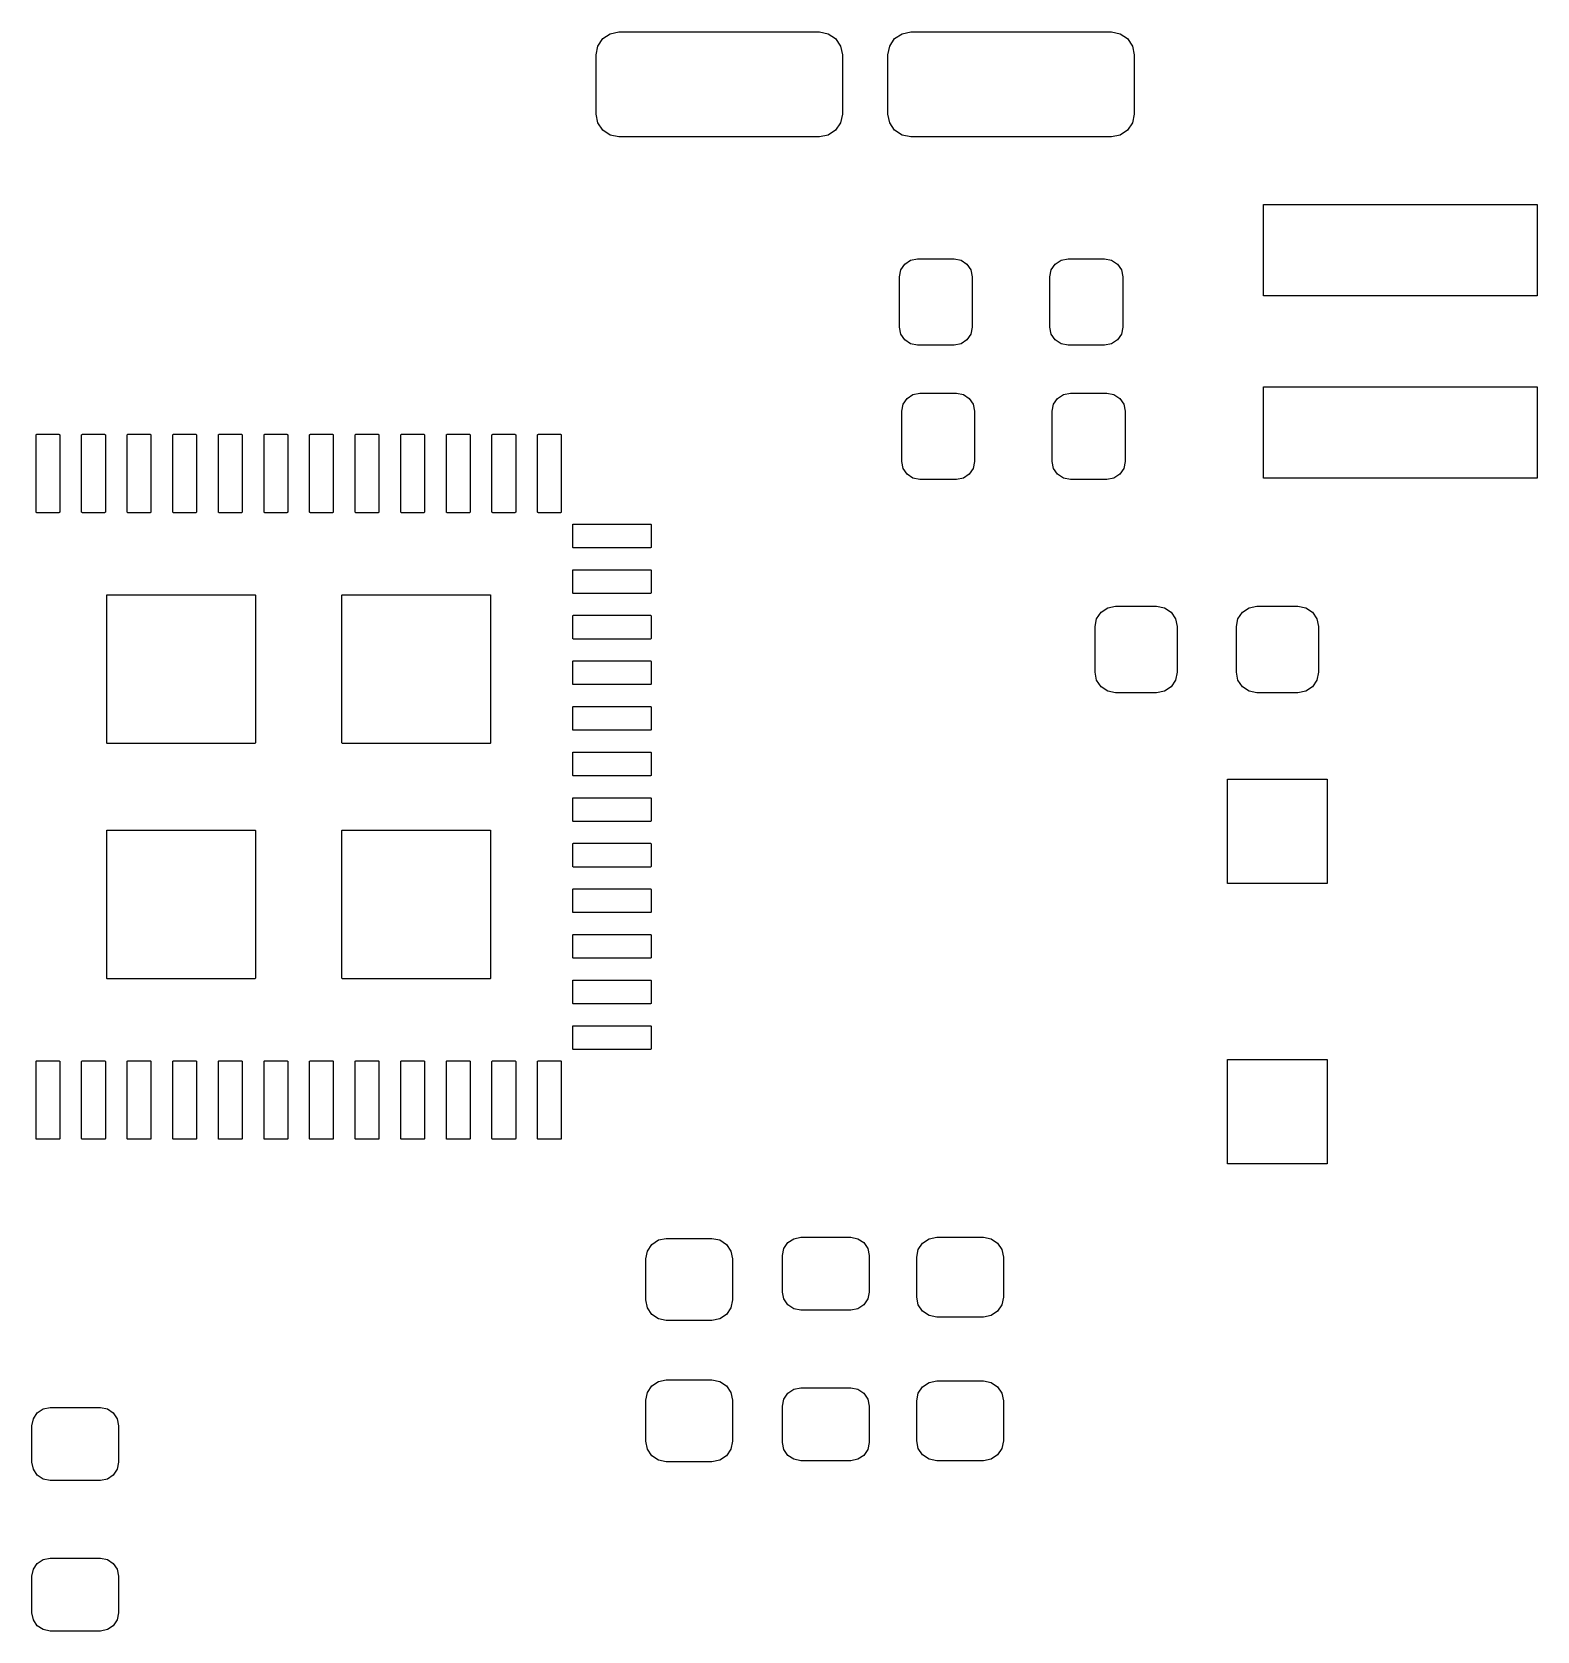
# Model space of a CAD drawing. Extents: x 57.3 to 110.4, y -154.3 to -112.9.
# Drawn here: x 93.89 to 110.39, y -151.38 to -133.84 of the extents above; entities that cross this region are included whole.
import ezdxf

# ---------------------------------------------------------------- set-up
doc = ezdxf.new("R2010")
doc.units = 0
doc.layers.add('BLACK', color=7, linetype='CONTINUOUS')

msp = doc.modelspace()

# ---------------------------------------------------------------- linework, layer by layer
at = {"layer": 'BLACK', "linetype": 'CONTINUOUS'}
for p, q in [((100.09123, -133.997929), (100.145423, -133.916823)), ((100.145423, -133.916823), (100.226529, -133.86263)), ((100.226529, -133.86263), (100.3222, -133.8436)), ((100.3222, -133.8436), (102.5222, -133.8436)), ((102.5222, -133.8436), (102.617871, -133.86263)), ((102.617871, -133.86263), (102.698977, -133.916823)), ((102.698977, -133.916823), (102.75317, -133.997929)), ((103.29163, -133.997929), (103.345823, -133.916823)), ((103.345823, -133.916823), (103.426929, -133.86263)), ((103.426929, -133.86263), (103.5226, -133.8436)), ((103.5226, -133.8436), (105.7226, -133.8436)), ((105.7226, -133.8436), (105.818271, -133.86263)), ((105.818271, -133.86263), (105.899377, -133.916823)), ((105.899377, -133.916823), (105.95357, -133.997929)), ((100.0722, -134.0936), (100.09123, -133.997929)), ((100.0722, -134.7436), (100.0722, -134.0936)), ((102.75317, -133.997929), (102.7722, -134.0936)), ((102.7722, -134.0936), (102.7722, -134.7436)), ((103.2726, -134.0936), (103.29163, -133.997929)), ((103.2726, -134.7436), (103.2726, -134.0936)), ((105.95357, -133.997929), (105.9726, -134.0936)), ((105.9726, -134.0936), (105.9726, -134.7436)), ((100.09123, -134.839271), (100.0722, -134.7436)), ((102.7722, -134.7436), (102.75317, -134.839271)), ((103.29163, -134.839271), (103.2726, -134.7436)), ((105.9726, -134.7436), (105.95357, -134.839271)), ((100.145423, -134.920377), (100.09123, -134.839271)), ((100.226529, -134.97457), (100.145423, -134.920377)), ((100.3222, -134.9936), (100.226529, -134.97457)), ((102.5222, -134.9936), (100.3222, -134.9936)), ((102.617871, -134.97457), (102.5222, -134.9936)), ((102.698977, -134.920377), (102.617871, -134.97457)), ((102.75317, -134.839271), (102.698977, -134.920377)), ((103.345823, -134.920377), (103.29163, -134.839271)), ((103.426929, -134.97457), (103.345823, -134.920377)), ((103.5226, -134.9936), (103.426929, -134.97457)), ((105.7226, -134.9936), (103.5226, -134.9936)), ((105.818271, -134.97457), (105.7226, -134.9936)), ((105.899377, -134.920377), (105.818271, -134.97457)), ((105.95357, -134.839271), (105.899377, -134.920377)), ((107.3898, -136.7362), (107.3898, -135.7362)), ((107.3898, -135.7362), (110.3898, -135.7362)), ((110.3898, -135.7362), (110.3898, -136.7362)), ((103.412824, -136.452863), (103.456179, -136.387979)), ((103.456179, -136.387979), (103.521063, -136.344624)), ((103.521063, -136.344624), (103.5976, -136.3294)), ((103.5976, -136.3294), (103.9976, -136.3294)), ((103.9976, -136.3294), (104.074137, -136.344624)), ((104.074137, -136.344624), (104.139021, -136.387979)), ((104.139021, -136.387979), (104.182376, -136.452863)), ((105.062824, -136.452863), (105.106179, -136.387979)), ((105.106179, -136.387979), (105.171063, -136.344624)), ((105.171063, -136.344624), (105.2476, -136.3294)), ((105.2476, -136.3294), (105.6476, -136.3294)), ((105.6476, -136.3294), (105.724137, -136.344624)), ((105.724137, -136.344624), (105.789021, -136.387979)), ((105.789021, -136.387979), (105.832376, -136.452863)), ((103.3976, -136.5294), (103.412824, -136.452863)), ((103.3976, -137.0794), (103.3976, -136.5294)), ((104.182376, -136.452863), (104.1976, -136.5294)), ((104.1976, -136.5294), (104.1976, -137.0794)), ((105.0476, -136.5294), (105.062824, -136.452863)), ((105.0476, -137.0794), (105.0476, -136.5294)), ((105.832376, -136.452863), (105.8476, -136.5294)), ((105.8476, -136.5294), (105.8476, -137.0794)), ((110.3898, -136.7362), (107.3898, -136.7362)), ((103.412824, -137.155937), (103.3976, -137.0794)), ((104.1976, -137.0794), (104.182376, -137.155937)), ((105.062824, -137.155937), (105.0476, -137.0794)), ((105.8476, -137.0794), (105.832376, -137.155937)), ((103.456179, -137.220821), (103.412824, -137.155937)), ((103.521063, -137.264176), (103.456179, -137.220821)), ((103.5976, -137.2794), (103.521063, -137.264176)), ((103.9976, -137.2794), (103.5976, -137.2794)), ((104.074137, -137.264176), (103.9976, -137.2794)), ((104.139021, -137.220821), (104.074137, -137.264176)), ((104.182376, -137.155937), (104.139021, -137.220821)), ((105.106179, -137.220821), (105.062824, -137.155937)), ((105.171063, -137.264176), (105.106179, -137.220821)), ((105.2476, -137.2794), (105.171063, -137.264176)), ((105.6476, -137.2794), (105.2476, -137.2794)), ((105.724137, -137.264176), (105.6476, -137.2794)), ((105.789021, -137.220821), (105.724137, -137.264176)), ((105.832376, -137.155937), (105.789021, -137.220821)), ((103.546463, -137.817824), (103.623, -137.8026)), ((103.623, -137.8026), (104.023, -137.8026)), ((104.023, -137.8026), (104.099537, -137.817824)), ((105.196463, -137.817824), (105.273, -137.8026)), ((105.273, -137.8026), (105.673, -137.8026)), ((105.673, -137.8026), (105.749537, -137.817824)), ((107.3898, -138.7362), (107.3898, -137.7362)), ((107.3898, -137.7362), (110.3898, -137.7362)), ((110.3898, -137.7362), (110.3898, -138.7362)), ((103.423, -138.0026), (103.438224, -137.926063)), ((103.438224, -137.926063), (103.481579, -137.861179)), ((103.481579, -137.861179), (103.546463, -137.817824)), ((104.099537, -137.817824), (104.164421, -137.861179)), ((104.164421, -137.861179), (104.207776, -137.926063)), ((104.207776, -137.926063), (104.223, -138.0026)), ((105.073, -138.0026), (105.088224, -137.926063)), ((105.088224, -137.926063), (105.131579, -137.861179)), ((105.131579, -137.861179), (105.196463, -137.817824)), ((105.749537, -137.817824), (105.814421, -137.861179)), ((105.814421, -137.861179), (105.857776, -137.926063)), ((105.857776, -137.926063), (105.873, -138.0026)), ((103.423, -138.5526), (103.423, -138.0026)), ((104.223, -138.0026), (104.223, -138.5526)), ((105.073, -138.5526), (105.073, -138.0026)), ((105.873, -138.0026), (105.873, -138.5526)), ((93.930381, -138.2628), (93.930975, -138.259815)), ((93.930381, -139.1072), (93.930381, -138.2628)), ((93.930975, -138.259815), (93.932666, -138.257285)), ((93.932666, -138.257285), (93.935196, -138.255594)), ((93.935196, -138.255594), (93.938181, -138.255)), ((93.938181, -138.255), (94.182581, -138.255)), ((94.182581, -138.255), (94.185566, -138.255594)), ((94.185566, -138.255594), (94.188096, -138.257285)), ((94.188096, -138.257285), (94.189787, -138.259815)), ((94.189787, -138.259815), (94.190381, -138.2628)), ((94.190381, -138.2628), (94.190381, -139.1072)), ((94.430381, -138.2628), (94.430975, -138.259815)), ((94.430381, -139.1072), (94.430381, -138.2628)), ((94.430975, -138.259815), (94.432666, -138.257285)), ((94.432666, -138.257285), (94.435196, -138.255594)), ((94.435196, -138.255594), (94.438181, -138.255)), ((94.438181, -138.255), (94.682581, -138.255)), ((94.682581, -138.255), (94.685566, -138.255594)), ((94.685566, -138.255594), (94.688096, -138.257285)), ((94.688096, -138.257285), (94.689787, -138.259815)), ((94.689787, -138.259815), (94.690381, -138.2628)), ((94.690381, -138.2628), (94.690381, -139.1072)), ((94.930381, -138.2628), (94.930975, -138.259815)), ((94.930381, -139.1072), (94.930381, -138.2628)), ((94.930975, -138.259815), (94.932666, -138.257285)), ((94.932666, -138.257285), (94.935196, -138.255594)), ((94.935196, -138.255594), (94.938181, -138.255)), ((94.938181, -138.255), (95.182581, -138.255)), ((95.182581, -138.255), (95.185566, -138.255594)), ((95.185566, -138.255594), (95.188096, -138.257285)), ((95.188096, -138.257285), (95.189787, -138.259815)), ((95.189787, -138.259815), (95.190381, -138.2628)), ((95.190381, -138.2628), (95.190381, -139.1072)), ((95.430381, -138.2628), (95.430975, -138.259815)), ((95.430381, -139.1072), (95.430381, -138.2628)), ((95.430975, -138.259815), (95.432666, -138.257285)), ((95.432666, -138.257285), (95.435196, -138.255594)), ((95.435196, -138.255594), (95.438181, -138.255)), ((95.438181, -138.255), (95.682581, -138.255)), ((95.682581, -138.255), (95.685566, -138.255594)), ((95.685566, -138.255594), (95.688096, -138.257285)), ((95.688096, -138.257285), (95.689787, -138.259815)), ((95.689787, -138.259815), (95.690381, -138.2628)), ((95.690381, -138.2628), (95.690381, -139.1072)), ((95.930381, -138.2628), (95.930975, -138.259815)), ((95.930381, -139.1072), (95.930381, -138.2628)), ((95.930975, -138.259815), (95.932666, -138.257285)), ((95.932666, -138.257285), (95.935196, -138.255594)), ((95.935196, -138.255594), (95.938181, -138.255)), ((95.938181, -138.255), (96.182581, -138.255)), ((96.182581, -138.255), (96.185566, -138.255594)), ((96.185566, -138.255594), (96.188096, -138.257285)), ((96.188096, -138.257285), (96.189787, -138.259815)), ((96.189787, -138.259815), (96.190381, -138.2628)), ((96.190381, -138.2628), (96.190381, -139.1072)), ((96.430381, -138.2628), (96.430975, -138.259815)), ((96.430381, -139.1072), (96.430381, -138.2628)), ((96.430975, -138.259815), (96.432666, -138.257285)), ((96.432666, -138.257285), (96.435196, -138.255594)), ((96.435196, -138.255594), (96.438181, -138.255)), ((96.438181, -138.255), (96.682581, -138.255)), ((96.682581, -138.255), (96.685566, -138.255594)), ((96.685566, -138.255594), (96.688096, -138.257285)), ((96.688096, -138.257285), (96.689787, -138.259815)), ((96.689787, -138.259815), (96.690381, -138.2628)), ((96.690381, -138.2628), (96.690381, -139.1072)), ((96.930381, -138.2628), (96.930975, -138.259815)), ((96.930381, -139.1072), (96.930381, -138.2628)), ((96.930975, -138.259815), (96.932666, -138.257285)), ((96.932666, -138.257285), (96.935196, -138.255594)), ((96.935196, -138.255594), (96.938181, -138.255)), ((96.938181, -138.255), (97.182581, -138.255)), ((97.182581, -138.255), (97.185566, -138.255594)), ((97.185566, -138.255594), (97.188096, -138.257285)), ((97.188096, -138.257285), (97.189787, -138.259815)), ((97.189787, -138.259815), (97.190381, -138.2628)), ((97.190381, -138.2628), (97.190381, -139.1072)), ((97.430381, -138.2628), (97.430975, -138.259815)), ((97.430381, -139.1072), (97.430381, -138.2628)), ((97.430975, -138.259815), (97.432666, -138.257285)), ((97.432666, -138.257285), (97.435196, -138.255594)), ((97.435196, -138.255594), (97.438181, -138.255)), ((97.438181, -138.255), (97.682581, -138.255)), ((97.682581, -138.255), (97.685566, -138.255594)), ((97.685566, -138.255594), (97.688096, -138.257285)), ((97.688096, -138.257285), (97.689787, -138.259815)), ((97.689787, -138.259815), (97.690381, -138.2628)), ((97.690381, -138.2628), (97.690381, -139.1072)), ((97.930381, -138.2628), (97.930975, -138.259815)), ((97.930381, -139.1072), (97.930381, -138.2628)), ((97.930975, -138.259815), (97.932666, -138.257285)), ((97.932666, -138.257285), (97.935196, -138.255594)), ((97.935196, -138.255594), (97.938181, -138.255)), ((97.938181, -138.255), (98.182581, -138.255)), ((98.182581, -138.255), (98.185566, -138.255594)), ((98.185566, -138.255594), (98.188096, -138.257285)), ((98.188096, -138.257285), (98.189787, -138.259815)), ((98.189787, -138.259815), (98.190381, -138.2628)), ((98.190381, -138.2628), (98.190381, -139.1072)), ((98.430381, -138.2628), (98.430975, -138.259815)), ((98.430381, -139.1072), (98.430381, -138.2628)), ((98.430975, -138.259815), (98.432666, -138.257285)), ((98.432666, -138.257285), (98.435196, -138.255594)), ((98.435196, -138.255594), (98.438181, -138.255)), ((98.438181, -138.255), (98.682581, -138.255)), ((98.682581, -138.255), (98.685566, -138.255594)), ((98.685566, -138.255594), (98.688096, -138.257285)), ((98.688096, -138.257285), (98.689787, -138.259815)), ((98.689787, -138.259815), (98.690381, -138.2628)), ((98.690381, -138.2628), (98.690381, -139.1072)), ((98.930381, -138.2628), (98.930975, -138.259815)), ((98.930381, -139.1072), (98.930381, -138.2628)), ((98.930975, -138.259815), (98.932666, -138.257285)), ((98.932666, -138.257285), (98.935196, -138.255594)), ((98.935196, -138.255594), (98.938181, -138.255)), ((98.938181, -138.255), (99.182581, -138.255)), ((99.182581, -138.255), (99.185566, -138.255594)), ((99.185566, -138.255594), (99.188096, -138.257285)), ((99.188096, -138.257285), (99.189787, -138.259815)), ((99.189787, -138.259815), (99.190381, -138.2628)), ((99.190381, -138.2628), (99.190381, -139.1072)), ((99.430381, -138.2628), (99.430975, -138.259815)), ((99.430381, -139.1072), (99.430381, -138.2628)), ((99.430975, -138.259815), (99.432666, -138.257285)), ((99.432666, -138.257285), (99.435196, -138.255594)), ((99.435196, -138.255594), (99.438181, -138.255)), ((99.438181, -138.255), (99.682581, -138.255)), ((99.682581, -138.255), (99.685566, -138.255594)), ((99.685566, -138.255594), (99.688096, -138.257285)), ((99.688096, -138.257285), (99.689787, -138.259815)), ((99.689787, -138.259815), (99.690381, -138.2628)), ((99.690381, -138.2628), (99.690381, -139.1072)), ((103.438224, -138.629137), (103.423, -138.5526)), ((103.481579, -138.694021), (103.438224, -138.629137)), ((104.207776, -138.629137), (104.164421, -138.694021)), ((104.223, -138.5526), (104.207776, -138.629137)), ((105.088224, -138.629137), (105.073, -138.5526)), ((105.131579, -138.694021), (105.088224, -138.629137)), ((105.857776, -138.629137), (105.814421, -138.694021)), ((105.873, -138.5526), (105.857776, -138.629137)), ((103.546463, -138.737376), (103.481579, -138.694021)), ((103.623, -138.7526), (103.546463, -138.737376)), ((104.023, -138.7526), (103.623, -138.7526)), ((104.099537, -138.737376), (104.023, -138.7526)), ((104.164421, -138.694021), (104.099537, -138.737376)), ((105.196463, -138.737376), (105.131579, -138.694021)), ((105.273, -138.7526), (105.196463, -138.737376)), ((105.673, -138.7526), (105.273, -138.7526)), ((105.749537, -138.737376), (105.673, -138.7526)), ((105.814421, -138.694021), (105.749537, -138.737376)), ((110.3898, -138.7362), (107.3898, -138.7362)), ((93.930975, -139.110185), (93.930381, -139.1072)), ((93.932666, -139.112715), (93.930975, -139.110185)), ((93.935196, -139.114406), (93.932666, -139.112715)), ((93.938181, -139.115), (93.935196, -139.114406)), ((94.182581, -139.115), (93.938181, -139.115)), ((94.185566, -139.114406), (94.182581, -139.115)), ((94.188096, -139.112715), (94.185566, -139.114406)), ((94.189787, -139.110185), (94.188096, -139.112715)), ((94.190381, -139.1072), (94.189787, -139.110185)), ((94.430975, -139.110185), (94.430381, -139.1072)), ((94.432666, -139.112715), (94.430975, -139.110185)), ((94.435196, -139.114406), (94.432666, -139.112715)), ((94.438181, -139.115), (94.435196, -139.114406)), ((94.682581, -139.115), (94.438181, -139.115)), ((94.685566, -139.114406), (94.682581, -139.115)), ((94.688096, -139.112715), (94.685566, -139.114406)), ((94.689787, -139.110185), (94.688096, -139.112715)), ((94.690381, -139.1072), (94.689787, -139.110185)), ((94.930975, -139.110185), (94.930381, -139.1072)), ((94.932666, -139.112715), (94.930975, -139.110185)), ((94.935196, -139.114406), (94.932666, -139.112715)), ((94.938181, -139.115), (94.935196, -139.114406)), ((95.182581, -139.115), (94.938181, -139.115)), ((95.185566, -139.114406), (95.182581, -139.115)), ((95.188096, -139.112715), (95.185566, -139.114406)), ((95.189787, -139.110185), (95.188096, -139.112715)), ((95.190381, -139.1072), (95.189787, -139.110185)), ((95.430975, -139.110185), (95.430381, -139.1072)), ((95.432666, -139.112715), (95.430975, -139.110185)), ((95.435196, -139.114406), (95.432666, -139.112715)), ((95.438181, -139.115), (95.435196, -139.114406)), ((95.682581, -139.115), (95.438181, -139.115)), ((95.685566, -139.114406), (95.682581, -139.115)), ((95.688096, -139.112715), (95.685566, -139.114406)), ((95.689787, -139.110185), (95.688096, -139.112715)), ((95.690381, -139.1072), (95.689787, -139.110185)), ((95.930975, -139.110185), (95.930381, -139.1072)), ((95.932666, -139.112715), (95.930975, -139.110185)), ((95.935196, -139.114406), (95.932666, -139.112715)), ((95.938181, -139.115), (95.935196, -139.114406)), ((96.182581, -139.115), (95.938181, -139.115)), ((96.185566, -139.114406), (96.182581, -139.115)), ((96.188096, -139.112715), (96.185566, -139.114406)), ((96.189787, -139.110185), (96.188096, -139.112715)), ((96.190381, -139.1072), (96.189787, -139.110185)), ((96.430975, -139.110185), (96.430381, -139.1072)), ((96.432666, -139.112715), (96.430975, -139.110185)), ((96.435196, -139.114406), (96.432666, -139.112715)), ((96.438181, -139.115), (96.435196, -139.114406)), ((96.682581, -139.115), (96.438181, -139.115)), ((96.685566, -139.114406), (96.682581, -139.115)), ((96.688096, -139.112715), (96.685566, -139.114406)), ((96.689787, -139.110185), (96.688096, -139.112715)), ((96.690381, -139.1072), (96.689787, -139.110185)), ((96.930975, -139.110185), (96.930381, -139.1072)), ((96.932666, -139.112715), (96.930975, -139.110185)), ((96.935196, -139.114406), (96.932666, -139.112715)), ((96.938181, -139.115), (96.935196, -139.114406)), ((97.182581, -139.115), (96.938181, -139.115)), ((97.185566, -139.114406), (97.182581, -139.115)), ((97.188096, -139.112715), (97.185566, -139.114406)), ((97.189787, -139.110185), (97.188096, -139.112715)), ((97.190381, -139.1072), (97.189787, -139.110185)), ((97.430975, -139.110185), (97.430381, -139.1072)), ((97.432666, -139.112715), (97.430975, -139.110185)), ((97.435196, -139.114406), (97.432666, -139.112715)), ((97.438181, -139.115), (97.435196, -139.114406)), ((97.682581, -139.115), (97.438181, -139.115)), ((97.685566, -139.114406), (97.682581, -139.115)), ((97.688096, -139.112715), (97.685566, -139.114406)), ((97.689787, -139.110185), (97.688096, -139.112715)), ((97.690381, -139.1072), (97.689787, -139.110185)), ((97.930975, -139.110185), (97.930381, -139.1072)), ((97.932666, -139.112715), (97.930975, -139.110185)), ((97.935196, -139.114406), (97.932666, -139.112715)), ((97.938181, -139.115), (97.935196, -139.114406)), ((98.182581, -139.115), (97.938181, -139.115)), ((98.185566, -139.114406), (98.182581, -139.115)), ((98.188096, -139.112715), (98.185566, -139.114406)), ((98.189787, -139.110185), (98.188096, -139.112715)), ((98.190381, -139.1072), (98.189787, -139.110185)), ((98.430975, -139.110185), (98.430381, -139.1072)), ((98.432666, -139.112715), (98.430975, -139.110185)), ((98.435196, -139.114406), (98.432666, -139.112715)), ((98.438181, -139.115), (98.435196, -139.114406)), ((98.682581, -139.115), (98.438181, -139.115)), ((98.685566, -139.114406), (98.682581, -139.115)), ((98.688096, -139.112715), (98.685566, -139.114406)), ((98.689787, -139.110185), (98.688096, -139.112715)), ((98.690381, -139.1072), (98.689787, -139.110185)), ((98.930975, -139.110185), (98.930381, -139.1072)), ((98.932666, -139.112715), (98.930975, -139.110185)), ((98.935196, -139.114406), (98.932666, -139.112715)), ((98.938181, -139.115), (98.935196, -139.114406)), ((99.182581, -139.115), (98.938181, -139.115)), ((99.185566, -139.114406), (99.182581, -139.115)), ((99.188096, -139.112715), (99.185566, -139.114406)), ((99.189787, -139.110185), (99.188096, -139.112715)), ((99.190381, -139.1072), (99.189787, -139.110185)), ((99.430975, -139.110185), (99.430381, -139.1072)), ((99.432666, -139.112715), (99.430975, -139.110185)), ((99.435196, -139.114406), (99.432666, -139.112715)), ((99.438181, -139.115), (99.435196, -139.114406)), ((99.682581, -139.115), (99.438181, -139.115)), ((99.685566, -139.114406), (99.682581, -139.115)), ((99.688096, -139.112715), (99.685566, -139.114406)), ((99.689787, -139.110185), (99.688096, -139.112715)), ((99.690381, -139.1072), (99.689787, -139.110185)), ((99.815381, -139.2478), (99.815975, -139.244815)), ((99.815381, -139.4922), (99.815381, -139.2478)), ((99.815975, -139.244815), (99.817666, -139.242285)), ((99.817666, -139.242285), (99.820196, -139.240594)), ((99.820196, -139.240594), (99.823181, -139.24)), ((99.823181, -139.24), (100.667581, -139.24)), ((100.667581, -139.24), (100.670566, -139.240594)), ((100.670566, -139.240594), (100.673096, -139.242285)), ((100.673096, -139.242285), (100.674787, -139.244815)), ((100.674787, -139.244815), (100.675381, -139.2478)), ((100.675381, -139.2478), (100.675381, -139.4922)), ((99.815975, -139.495185), (99.815381, -139.4922)), ((99.817666, -139.497715), (99.815975, -139.495185)), ((99.820196, -139.499406), (99.817666, -139.497715)), ((99.823181, -139.5), (99.820196, -139.499406)), ((100.667581, -139.5), (99.823181, -139.5)), ((100.670566, -139.499406), (100.667581, -139.5)), ((100.673096, -139.497715), (100.670566, -139.499406)), ((100.674787, -139.495185), (100.673096, -139.497715)), ((100.675381, -139.4922), (100.674787, -139.495185)), ((99.815381, -139.7478), (99.815975, -139.744815)), ((99.815975, -139.744815), (99.817666, -139.742285)), ((99.817666, -139.742285), (99.820196, -139.740594)), ((99.820196, -139.740594), (99.823181, -139.74)), ((99.823181, -139.74), (100.667581, -139.74)), ((100.667581, -139.74), (100.670566, -139.740594)), ((100.670566, -139.740594), (100.673096, -139.742285)), ((100.673096, -139.742285), (100.674787, -139.744815)), ((100.674787, -139.744815), (100.675381, -139.7478)), ((99.815381, -139.9922), (99.815381, -139.7478)), ((100.675381, -139.7478), (100.675381, -139.9922)), ((94.705381, -140.02), (94.706845, -140.016464)), ((94.705381, -141.64), (94.705381, -140.02)), ((94.706845, -140.016464), (94.710381, -140.015)), ((94.710381, -140.015), (96.330381, -140.015)), ((96.330381, -140.015), (96.333917, -140.016464)), ((96.333917, -140.016464), (96.335381, -140.02)), ((96.335381, -140.02), (96.335381, -141.64)), ((97.285381, -140.02), (97.286845, -140.016464)), ((97.285381, -141.64), (97.285381, -140.02)), ((97.286845, -140.016464), (97.290381, -140.015)), ((97.290381, -140.015), (98.910381, -140.015)), ((98.910381, -140.015), (98.913917, -140.016464)), ((98.913917, -140.016464), (98.915381, -140.02)), ((98.915381, -140.02), (98.915381, -141.64)), ((99.815975, -139.995185), (99.815381, -139.9922)), ((99.817666, -139.997715), (99.815975, -139.995185)), ((99.820196, -139.999406), (99.817666, -139.997715)), ((99.823181, -140), (99.820196, -139.999406)), ((100.667581, -140), (99.823181, -140)), ((100.670566, -139.999406), (100.667581, -140)), ((100.673096, -139.997715), (100.670566, -139.999406)), ((100.674787, -139.995185), (100.673096, -139.997715)), ((100.675381, -139.9922), (100.674787, -139.995185)), ((99.815381, -140.2478), (99.815975, -140.244815)), ((99.815381, -140.4922), (99.815381, -140.2478)), ((99.815975, -140.244815), (99.817666, -140.242285)), ((99.817666, -140.242285), (99.820196, -140.240594)), ((99.820196, -140.240594), (99.823181, -140.24)), ((99.823181, -140.24), (100.667581, -140.24)), ((100.667581, -140.24), (100.670566, -140.240594)), ((100.670566, -140.240594), (100.673096, -140.242285)), ((100.673096, -140.242285), (100.674787, -140.244815)), ((100.674787, -140.244815), (100.675381, -140.2478)), ((100.675381, -140.2478), (100.675381, -140.4922)), ((105.560727, -140.278296), (105.609501, -140.205301)), ((105.609501, -140.205301), (105.682496, -140.156527)), ((105.682496, -140.156527), (105.7686, -140.1394)), ((105.7686, -140.1394), (106.2186, -140.1394)), ((106.2186, -140.1394), (106.304704, -140.156527)), ((106.304704, -140.156527), (106.377699, -140.205301)), ((106.377699, -140.205301), (106.426473, -140.278296)), ((107.110727, -140.278296), (107.159501, -140.205301)), ((107.159501, -140.205301), (107.232496, -140.156527)), ((107.232496, -140.156527), (107.3186, -140.1394)), ((107.3186, -140.1394), (107.7686, -140.1394)), ((107.7686, -140.1394), (107.854704, -140.156527)), ((107.854704, -140.156527), (107.927699, -140.205301)), ((107.927699, -140.205301), (107.976473, -140.278296)), ((105.5436, -140.3644), (105.560727, -140.278296)), ((105.5436, -140.8644), (105.5436, -140.3644)), ((106.426473, -140.278296), (106.4436, -140.3644)), ((106.4436, -140.3644), (106.4436, -140.8644)), ((107.0936, -140.3644), (107.110727, -140.278296)), ((107.0936, -140.8644), (107.0936, -140.3644)), ((107.976473, -140.278296), (107.9936, -140.3644)), ((107.9936, -140.3644), (107.9936, -140.8644)), ((99.815975, -140.495185), (99.815381, -140.4922)), ((99.817666, -140.497715), (99.815975, -140.495185)), ((99.820196, -140.499406), (99.817666, -140.497715)), ((99.823181, -140.5), (99.820196, -140.499406)), ((100.667581, -140.5), (99.823181, -140.5)), ((100.670566, -140.499406), (100.667581, -140.5)), ((100.673096, -140.497715), (100.670566, -140.499406)), ((100.674787, -140.495185), (100.673096, -140.497715)), ((100.675381, -140.4922), (100.674787, -140.495185)), ((99.815381, -140.7478), (99.815975, -140.744815)), ((99.815381, -140.9922), (99.815381, -140.7478)), ((99.815975, -140.744815), (99.817666, -140.742285)), ((99.817666, -140.742285), (99.820196, -140.740594)), ((99.820196, -140.740594), (99.823181, -140.74)), ((99.823181, -140.74), (100.667581, -140.74)), ((100.667581, -140.74), (100.670566, -140.740594)), ((100.670566, -140.740594), (100.673096, -140.742285)), ((100.673096, -140.742285), (100.674787, -140.744815)), ((100.674787, -140.744815), (100.675381, -140.7478)), ((100.675381, -140.7478), (100.675381, -140.9922)), ((105.560727, -140.950504), (105.5436, -140.8644)), ((105.609501, -141.023499), (105.560727, -140.950504)), ((106.426473, -140.950504), (106.377699, -141.023499)), ((106.4436, -140.8644), (106.426473, -140.950504)), ((107.110727, -140.950504), (107.0936, -140.8644)), ((107.159501, -141.023499), (107.110727, -140.950504)), ((107.976473, -140.950504), (107.927699, -141.023499)), ((107.9936, -140.8644), (107.976473, -140.950504)), ((99.815975, -140.995185), (99.815381, -140.9922)), ((99.817666, -140.997715), (99.815975, -140.995185)), ((99.820196, -140.999406), (99.817666, -140.997715)), ((99.823181, -141), (99.820196, -140.999406)), ((100.667581, -141), (99.823181, -141)), ((100.670566, -140.999406), (100.667581, -141)), ((100.673096, -140.997715), (100.670566, -140.999406)), ((100.674787, -140.995185), (100.673096, -140.997715)), ((100.675381, -140.9922), (100.674787, -140.995185)), ((105.682496, -141.072273), (105.609501, -141.023499)), ((105.7686, -141.0894), (105.682496, -141.072273)), ((106.2186, -141.0894), (105.7686, -141.0894)), ((106.304704, -141.072273), (106.2186, -141.0894)), ((106.377699, -141.023499), (106.304704, -141.072273)), ((107.232496, -141.072273), (107.159501, -141.023499)), ((107.3186, -141.0894), (107.232496, -141.072273)), ((107.7686, -141.0894), (107.3186, -141.0894)), ((107.854704, -141.072273), (107.7686, -141.0894)), ((107.927699, -141.023499), (107.854704, -141.072273)), ((99.815381, -141.2478), (99.815975, -141.244815)), ((99.815381, -141.4922), (99.815381, -141.2478)), ((99.815975, -141.244815), (99.817666, -141.242285)), ((99.817666, -141.242285), (99.820196, -141.240594)), ((99.820196, -141.240594), (99.823181, -141.24)), ((99.823181, -141.24), (100.667581, -141.24)), ((100.667581, -141.24), (100.670566, -141.240594)), ((100.670566, -141.240594), (100.673096, -141.242285)), ((100.673096, -141.242285), (100.674787, -141.244815)), ((100.674787, -141.244815), (100.675381, -141.2478)), ((100.675381, -141.2478), (100.675381, -141.4922)), ((99.815975, -141.495185), (99.815381, -141.4922)), ((99.817666, -141.497715), (99.815975, -141.495185)), ((99.820196, -141.499406), (99.817666, -141.497715)), ((100.673096, -141.497715), (100.670566, -141.499406)), ((100.674787, -141.495185), (100.673096, -141.497715)), ((100.675381, -141.4922), (100.674787, -141.495185)), ((94.706845, -141.643536), (94.705381, -141.64)), ((94.710381, -141.645), (94.706845, -141.643536)), ((96.330381, -141.645), (94.710381, -141.645)), ((96.333917, -141.643536), (96.330381, -141.645)), ((96.335381, -141.64), (96.333917, -141.643536)), ((97.286845, -141.643536), (97.285381, -141.64)), ((97.290381, -141.645), (97.286845, -141.643536)), ((98.910381, -141.645), (97.290381, -141.645)), ((98.913917, -141.643536), (98.910381, -141.645)), ((98.915381, -141.64), (98.913917, -141.643536)), ((99.823181, -141.5), (99.820196, -141.499406)), ((100.667581, -141.5), (99.823181, -141.5)), ((100.670566, -141.499406), (100.667581, -141.5)), ((99.815381, -141.7478), (99.815975, -141.744815)), ((99.815381, -141.9922), (99.815381, -141.7478)), ((99.815975, -141.744815), (99.817666, -141.742285)), ((99.817666, -141.742285), (99.820196, -141.740594)), ((99.820196, -141.740594), (99.823181, -141.74)), ((99.823181, -141.74), (100.667581, -141.74)), ((100.667581, -141.74), (100.670566, -141.740594)), ((100.670566, -141.740594), (100.673096, -141.742285)), ((100.673096, -141.742285), (100.674787, -141.744815)), ((100.674787, -141.744815), (100.675381, -141.7478)), ((100.675381, -141.7478), (100.675381, -141.9922)), ((99.815975, -141.995185), (99.815381, -141.9922)), ((99.817666, -141.997715), (99.815975, -141.995185)), ((99.820196, -141.999406), (99.817666, -141.997715)), ((99.823181, -142), (99.820196, -141.999406)), ((100.667581, -142), (99.823181, -142)), ((100.670566, -141.999406), (100.667581, -142)), ((100.673096, -141.997715), (100.670566, -141.999406)), ((100.674787, -141.995185), (100.673096, -141.997715)), ((100.675381, -141.9922), (100.674787, -141.995185)), ((106.9975, -143.1798), (106.9975, -142.0368)), ((106.9975, -142.0368), (108.0897, -142.0368)), ((108.0897, -142.0368), (108.0897, -143.1798)), ((99.815381, -142.2478), (99.815975, -142.244815)), ((99.815381, -142.4922), (99.815381, -142.2478)), ((99.815975, -142.244815), (99.817666, -142.242285)), ((99.817666, -142.242285), (99.820196, -142.240594)), ((99.820196, -142.240594), (99.823181, -142.24)), ((99.823181, -142.24), (100.667581, -142.24)), ((100.667581, -142.24), (100.670566, -142.240594)), ((100.670566, -142.240594), (100.673096, -142.242285)), ((100.673096, -142.242285), (100.674787, -142.244815)), ((100.674787, -142.244815), (100.675381, -142.2478)), ((100.675381, -142.2478), (100.675381, -142.4922)), ((99.815975, -142.495185), (99.815381, -142.4922)), ((99.817666, -142.497715), (99.815975, -142.495185)), ((99.820196, -142.499406), (99.817666, -142.497715)), ((99.823181, -142.5), (99.820196, -142.499406)), ((100.667581, -142.5), (99.823181, -142.5)), ((100.670566, -142.499406), (100.667581, -142.5)), ((100.673096, -142.497715), (100.670566, -142.499406)), ((100.674787, -142.495185), (100.673096, -142.497715)), ((100.675381, -142.4922), (100.674787, -142.495185)), ((94.705381, -142.6), (94.706845, -142.596464)), ((94.705381, -144.22), (94.705381, -142.6)), ((94.706845, -142.596464), (94.710381, -142.595)), ((94.710381, -142.595), (96.330381, -142.595)), ((96.330381, -142.595), (96.333917, -142.596464)), ((96.333917, -142.596464), (96.335381, -142.6)), ((96.335381, -142.6), (96.335381, -144.22)), ((97.285381, -142.6), (97.286845, -142.596464)), ((97.285381, -144.22), (97.285381, -142.6)), ((97.286845, -142.596464), (97.290381, -142.595)), ((97.290381, -142.595), (98.910381, -142.595)), ((98.910381, -142.595), (98.913917, -142.596464)), ((98.913917, -142.596464), (98.915381, -142.6)), ((98.915381, -142.6), (98.915381, -144.22)), ((99.815381, -142.7478), (99.815975, -142.744815)), ((99.815381, -142.9922), (99.815381, -142.7478)), ((99.815975, -142.744815), (99.817666, -142.742285)), ((99.817666, -142.742285), (99.820196, -142.740594)), ((99.820196, -142.740594), (99.823181, -142.74)), ((99.823181, -142.74), (100.667581, -142.74)), ((100.667581, -142.74), (100.670566, -142.740594)), ((100.670566, -142.740594), (100.673096, -142.742285)), ((100.673096, -142.742285), (100.674787, -142.744815)), ((100.674787, -142.744815), (100.675381, -142.7478)), ((100.675381, -142.7478), (100.675381, -142.9922)), ((99.815975, -142.995185), (99.815381, -142.9922)), ((99.817666, -142.997715), (99.815975, -142.995185)), ((99.820196, -142.999406), (99.817666, -142.997715)), ((99.823181, -143), (99.820196, -142.999406)), ((100.667581, -143), (99.823181, -143)), ((100.670566, -142.999406), (100.667581, -143)), ((100.673096, -142.997715), (100.670566, -142.999406)), ((100.674787, -142.995185), (100.673096, -142.997715)), ((100.675381, -142.9922), (100.674787, -142.995185)), ((99.815381, -143.2478), (99.815975, -143.244815)), ((99.815381, -143.4922), (99.815381, -143.2478)), ((99.815975, -143.244815), (99.817666, -143.242285)), ((99.817666, -143.242285), (99.820196, -143.240594)), ((99.820196, -143.240594), (99.823181, -143.24)), ((99.823181, -143.24), (100.667581, -143.24)), ((100.667581, -143.24), (100.670566, -143.240594)), ((100.670566, -143.240594), (100.673096, -143.242285)), ((100.673096, -143.242285), (100.674787, -143.244815)), ((100.674787, -143.244815), (100.675381, -143.2478)), ((100.675381, -143.2478), (100.675381, -143.4922)), ((108.0897, -143.1798), (106.9975, -143.1798)), ((99.815975, -143.495185), (99.815381, -143.4922)), ((99.817666, -143.497715), (99.815975, -143.495185)), ((99.820196, -143.499406), (99.817666, -143.497715)), ((99.823181, -143.5), (99.820196, -143.499406)), ((100.667581, -143.5), (99.823181, -143.5)), ((100.670566, -143.499406), (100.667581, -143.5)), ((100.673096, -143.497715), (100.670566, -143.499406)), ((100.674787, -143.495185), (100.673096, -143.497715)), ((100.675381, -143.4922), (100.674787, -143.495185)), ((99.815381, -143.7478), (99.815975, -143.744815)), ((99.815381, -143.9922), (99.815381, -143.7478)), ((99.815975, -143.744815), (99.817666, -143.742285)), ((99.817666, -143.742285), (99.820196, -143.740594)), ((99.820196, -143.740594), (99.823181, -143.74)), ((99.823181, -143.74), (100.667581, -143.74)), ((100.667581, -143.74), (100.670566, -143.740594)), ((100.670566, -143.740594), (100.673096, -143.742285)), ((100.673096, -143.742285), (100.674787, -143.744815)), ((100.674787, -143.744815), (100.675381, -143.7478)), ((100.675381, -143.7478), (100.675381, -143.9922)), ((99.815975, -143.995185), (99.815381, -143.9922)), ((99.817666, -143.997715), (99.815975, -143.995185)), ((99.820196, -143.999406), (99.817666, -143.997715)), ((99.823181, -144), (99.820196, -143.999406)), ((100.667581, -144), (99.823181, -144)), ((100.670566, -143.999406), (100.667581, -144)), ((100.673096, -143.997715), (100.670566, -143.999406)), ((100.674787, -143.995185), (100.673096, -143.997715)), ((100.675381, -143.9922), (100.674787, -143.995185)), ((94.706845, -144.223536), (94.705381, -144.22)), ((94.710381, -144.225), (94.706845, -144.223536)), ((96.330381, -144.225), (94.710381, -144.225)), ((96.333917, -144.223536), (96.330381, -144.225)), ((96.335381, -144.22), (96.333917, -144.223536)), ((97.286845, -144.223536), (97.285381, -144.22)), ((97.290381, -144.225), (97.286845, -144.223536)), ((98.910381, -144.225), (97.290381, -144.225)), ((98.913917, -144.223536), (98.910381, -144.225)), ((98.915381, -144.22), (98.913917, -144.223536)), ((99.815381, -144.2478), (99.815975, -144.244815)), ((99.815381, -144.4922), (99.815381, -144.2478)), ((99.815975, -144.244815), (99.817666, -144.242285)), ((99.817666, -144.242285), (99.820196, -144.240594)), ((99.820196, -144.240594), (99.823181, -144.24)), ((99.823181, -144.24), (100.667581, -144.24)), ((100.667581, -144.24), (100.670566, -144.240594)), ((100.670566, -144.240594), (100.673096, -144.242285)), ((100.673096, -144.242285), (100.674787, -144.244815)), ((100.674787, -144.244815), (100.675381, -144.2478)), ((100.675381, -144.2478), (100.675381, -144.4922)), ((99.815975, -144.495185), (99.815381, -144.4922)), ((99.817666, -144.497715), (99.815975, -144.495185)), ((99.820196, -144.499406), (99.817666, -144.497715)), ((99.823181, -144.5), (99.820196, -144.499406)), ((100.667581, -144.5), (99.823181, -144.5)), ((100.670566, -144.499406), (100.667581, -144.5)), ((100.673096, -144.497715), (100.670566, -144.499406)), ((100.674787, -144.495185), (100.673096, -144.497715)), ((100.675381, -144.4922), (100.674787, -144.495185)), ((99.815381, -144.7478), (99.815975, -144.744815)), ((99.815381, -144.9922), (99.815381, -144.7478)), ((99.815975, -144.744815), (99.817666, -144.742285)), ((99.817666, -144.742285), (99.820196, -144.740594)), ((99.820196, -144.740594), (99.823181, -144.74)), ((99.823181, -144.74), (100.667581, -144.74)), ((100.667581, -144.74), (100.670566, -144.740594)), ((100.670566, -144.740594), (100.673096, -144.742285)), ((100.673096, -144.742285), (100.674787, -144.744815)), ((100.674787, -144.744815), (100.675381, -144.7478)), ((100.675381, -144.7478), (100.675381, -144.9922)), ((99.815975, -144.995185), (99.815381, -144.9922)), ((99.817666, -144.997715), (99.815975, -144.995185)), ((99.820196, -144.999406), (99.817666, -144.997715)), ((99.823181, -145), (99.820196, -144.999406)), ((100.667581, -145), (99.823181, -145)), ((100.670566, -144.999406), (100.667581, -145)), ((100.673096, -144.997715), (100.670566, -144.999406)), ((100.674787, -144.995185), (100.673096, -144.997715)), ((100.675381, -144.9922), (100.674787, -144.995185)), ((93.930381, -145.1328), (93.930975, -145.129815)), ((93.930381, -145.9772), (93.930381, -145.1328)), ((93.930975, -145.129815), (93.932666, -145.127285)), ((93.932666, -145.127285), (93.935196, -145.125594)), ((93.935196, -145.125594), (93.938181, -145.125)), ((93.938181, -145.125), (94.182581, -145.125)), ((94.182581, -145.125), (94.185566, -145.125594)), ((94.185566, -145.125594), (94.188096, -145.127285)), ((94.188096, -145.127285), (94.189787, -145.129815)), ((94.189787, -145.129815), (94.190381, -145.1328)), ((94.190381, -145.1328), (94.190381, -145.9772)), ((94.430381, -145.1328), (94.430975, -145.129815)), ((94.430381, -145.9772), (94.430381, -145.1328)), ((94.430975, -145.129815), (94.432666, -145.127285)), ((94.432666, -145.127285), (94.435196, -145.125594)), ((94.435196, -145.125594), (94.438181, -145.125)), ((94.438181, -145.125), (94.682581, -145.125)), ((94.682581, -145.125), (94.685566, -145.125594)), ((94.685566, -145.125594), (94.688096, -145.127285)), ((94.688096, -145.127285), (94.689787, -145.129815)), ((94.689787, -145.129815), (94.690381, -145.1328)), ((94.690381, -145.1328), (94.690381, -145.9772)), ((94.930381, -145.1328), (94.930975, -145.129815)), ((94.930381, -145.9772), (94.930381, -145.1328)), ((94.930975, -145.129815), (94.932666, -145.127285)), ((94.932666, -145.127285), (94.935196, -145.125594)), ((94.935196, -145.125594), (94.938181, -145.125)), ((94.938181, -145.125), (95.182581, -145.125)), ((95.182581, -145.125), (95.185566, -145.125594)), ((95.185566, -145.125594), (95.188096, -145.127285)), ((95.188096, -145.127285), (95.189787, -145.129815)), ((95.189787, -145.129815), (95.190381, -145.1328)), ((95.190381, -145.1328), (95.190381, -145.9772)), ((95.430381, -145.1328), (95.430975, -145.129815)), ((95.430381, -145.9772), (95.430381, -145.1328)), ((95.430975, -145.129815), (95.432666, -145.127285)), ((95.432666, -145.127285), (95.435196, -145.125594)), ((95.435196, -145.125594), (95.438181, -145.125)), ((95.438181, -145.125), (95.682581, -145.125)), ((95.682581, -145.125), (95.685566, -145.125594)), ((95.685566, -145.125594), (95.688096, -145.127285)), ((95.688096, -145.127285), (95.689787, -145.129815)), ((95.689787, -145.129815), (95.690381, -145.1328)), ((95.690381, -145.1328), (95.690381, -145.9772)), ((95.930381, -145.1328), (95.930975, -145.129815)), ((95.930381, -145.9772), (95.930381, -145.1328)), ((95.930975, -145.129815), (95.932666, -145.127285)), ((95.932666, -145.127285), (95.935196, -145.125594)), ((95.935196, -145.125594), (95.938181, -145.125)), ((95.938181, -145.125), (96.182581, -145.125)), ((96.182581, -145.125), (96.185566, -145.125594)), ((96.185566, -145.125594), (96.188096, -145.127285)), ((96.188096, -145.127285), (96.189787, -145.129815)), ((96.189787, -145.129815), (96.190381, -145.1328)), ((96.190381, -145.1328), (96.190381, -145.9772)), ((96.430381, -145.1328), (96.430975, -145.129815)), ((96.430381, -145.9772), (96.430381, -145.1328)), ((96.430975, -145.129815), (96.432666, -145.127285)), ((96.432666, -145.127285), (96.435196, -145.125594)), ((96.435196, -145.125594), (96.438181, -145.125)), ((96.438181, -145.125), (96.682581, -145.125)), ((96.682581, -145.125), (96.685566, -145.125594)), ((96.685566, -145.125594), (96.688096, -145.127285)), ((96.688096, -145.127285), (96.689787, -145.129815)), ((96.689787, -145.129815), (96.690381, -145.1328)), ((96.690381, -145.1328), (96.690381, -145.9772)), ((96.930381, -145.1328), (96.930975, -145.129815)), ((96.930381, -145.9772), (96.930381, -145.1328)), ((96.930975, -145.129815), (96.932666, -145.127285)), ((96.932666, -145.127285), (96.935196, -145.125594)), ((96.935196, -145.125594), (96.938181, -145.125)), ((96.938181, -145.125), (97.182581, -145.125)), ((97.182581, -145.125), (97.185566, -145.125594)), ((97.185566, -145.125594), (97.188096, -145.127285)), ((97.188096, -145.127285), (97.189787, -145.129815)), ((97.189787, -145.129815), (97.190381, -145.1328)), ((97.190381, -145.1328), (97.190381, -145.9772)), ((97.430381, -145.1328), (97.430975, -145.129815)), ((97.430381, -145.9772), (97.430381, -145.1328)), ((97.430975, -145.129815), (97.432666, -145.127285)), ((97.432666, -145.127285), (97.435196, -145.125594)), ((97.435196, -145.125594), (97.438181, -145.125)), ((97.438181, -145.125), (97.682581, -145.125)), ((97.682581, -145.125), (97.685566, -145.125594)), ((97.685566, -145.125594), (97.688096, -145.127285)), ((97.688096, -145.127285), (97.689787, -145.129815)), ((97.689787, -145.129815), (97.690381, -145.1328)), ((97.690381, -145.1328), (97.690381, -145.9772)), ((97.930381, -145.1328), (97.930975, -145.129815)), ((97.930381, -145.9772), (97.930381, -145.1328)), ((97.930975, -145.129815), (97.932666, -145.127285)), ((97.932666, -145.127285), (97.935196, -145.125594)), ((97.935196, -145.125594), (97.938181, -145.125)), ((97.938181, -145.125), (98.182581, -145.125)), ((98.182581, -145.125), (98.185566, -145.125594)), ((98.185566, -145.125594), (98.188096, -145.127285)), ((98.188096, -145.127285), (98.189787, -145.129815)), ((98.189787, -145.129815), (98.190381, -145.1328)), ((98.190381, -145.1328), (98.190381, -145.9772)), ((98.430381, -145.1328), (98.430975, -145.129815)), ((98.430381, -145.9772), (98.430381, -145.1328)), ((98.430975, -145.129815), (98.432666, -145.127285)), ((98.432666, -145.127285), (98.435196, -145.125594)), ((98.435196, -145.125594), (98.438181, -145.125)), ((98.438181, -145.125), (98.682581, -145.125)), ((98.682581, -145.125), (98.685566, -145.125594)), ((98.685566, -145.125594), (98.688096, -145.127285)), ((98.688096, -145.127285), (98.689787, -145.129815)), ((98.689787, -145.129815), (98.690381, -145.1328)), ((98.690381, -145.1328), (98.690381, -145.9772)), ((98.930381, -145.1328), (98.930975, -145.129815)), ((98.930381, -145.9772), (98.930381, -145.1328)), ((98.930975, -145.129815), (98.932666, -145.127285)), ((98.932666, -145.127285), (98.935196, -145.125594)), ((98.935196, -145.125594), (98.938181, -145.125)), ((98.938181, -145.125), (99.182581, -145.125)), ((99.182581, -145.125), (99.185566, -145.125594)), ((99.185566, -145.125594), (99.188096, -145.127285)), ((99.188096, -145.127285), (99.189787, -145.129815)), ((99.189787, -145.129815), (99.190381, -145.1328)), ((99.190381, -145.1328), (99.190381, -145.9772)), ((99.430381, -145.1328), (99.430975, -145.129815)), ((99.430381, -145.9772), (99.430381, -145.1328)), ((99.430975, -145.129815), (99.432666, -145.127285)), ((99.432666, -145.127285), (99.435196, -145.125594)), ((99.435196, -145.125594), (99.438181, -145.125)), ((99.438181, -145.125), (99.682581, -145.125)), ((99.682581, -145.125), (99.685566, -145.125594)), ((99.685566, -145.125594), (99.688096, -145.127285)), ((99.688096, -145.127285), (99.689787, -145.129815)), ((99.689787, -145.129815), (99.690381, -145.1328)), ((99.690381, -145.1328), (99.690381, -145.9772)), ((106.9975, -146.2532), (106.9975, -145.1102)), ((106.9975, -145.1102), (108.0897, -145.1102)), ((108.0897, -145.1102), (108.0897, -146.2532)), ((93.930975, -145.980185), (93.930381, -145.9772)), ((93.932666, -145.982715), (93.930975, -145.980185)), ((93.935196, -145.984406), (93.932666, -145.982715)), ((93.938181, -145.985), (93.935196, -145.984406)), ((94.182581, -145.985), (93.938181, -145.985)), ((94.185566, -145.984406), (94.182581, -145.985)), ((94.188096, -145.982715), (94.185566, -145.984406)), ((94.189787, -145.980185), (94.188096, -145.982715)), ((94.190381, -145.9772), (94.189787, -145.980185)), ((94.430975, -145.980185), (94.430381, -145.9772)), ((94.432666, -145.982715), (94.430975, -145.980185)), ((94.435196, -145.984406), (94.432666, -145.982715)), ((94.438181, -145.985), (94.435196, -145.984406)), ((94.682581, -145.985), (94.438181, -145.985)), ((94.685566, -145.984406), (94.682581, -145.985)), ((94.688096, -145.982715), (94.685566, -145.984406)), ((94.689787, -145.980185), (94.688096, -145.982715)), ((94.690381, -145.9772), (94.689787, -145.980185)), ((94.930975, -145.980185), (94.930381, -145.9772)), ((94.932666, -145.982715), (94.930975, -145.980185)), ((94.935196, -145.984406), (94.932666, -145.982715)), ((94.938181, -145.985), (94.935196, -145.984406)), ((95.182581, -145.985), (94.938181, -145.985)), ((95.185566, -145.984406), (95.182581, -145.985)), ((95.188096, -145.982715), (95.185566, -145.984406)), ((95.189787, -145.980185), (95.188096, -145.982715)), ((95.190381, -145.9772), (95.189787, -145.980185)), ((95.430975, -145.980185), (95.430381, -145.9772)), ((95.432666, -145.982715), (95.430975, -145.980185)), ((95.435196, -145.984406), (95.432666, -145.982715)), ((95.438181, -145.985), (95.435196, -145.984406)), ((95.682581, -145.985), (95.438181, -145.985)), ((95.685566, -145.984406), (95.682581, -145.985)), ((95.688096, -145.982715), (95.685566, -145.984406)), ((95.689787, -145.980185), (95.688096, -145.982715)), ((95.690381, -145.9772), (95.689787, -145.980185)), ((95.930975, -145.980185), (95.930381, -145.9772)), ((95.932666, -145.982715), (95.930975, -145.980185)), ((95.935196, -145.984406), (95.932666, -145.982715)), ((95.938181, -145.985), (95.935196, -145.984406)), ((96.182581, -145.985), (95.938181, -145.985)), ((96.185566, -145.984406), (96.182581, -145.985)), ((96.188096, -145.982715), (96.185566, -145.984406)), ((96.189787, -145.980185), (96.188096, -145.982715)), ((96.190381, -145.9772), (96.189787, -145.980185)), ((96.430975, -145.980185), (96.430381, -145.9772)), ((96.432666, -145.982715), (96.430975, -145.980185)), ((96.435196, -145.984406), (96.432666, -145.982715)), ((96.438181, -145.985), (96.435196, -145.984406)), ((96.682581, -145.985), (96.438181, -145.985)), ((96.685566, -145.984406), (96.682581, -145.985)), ((96.688096, -145.982715), (96.685566, -145.984406)), ((96.689787, -145.980185), (96.688096, -145.982715)), ((96.690381, -145.9772), (96.689787, -145.980185)), ((96.930975, -145.980185), (96.930381, -145.9772)), ((96.932666, -145.982715), (96.930975, -145.980185)), ((96.935196, -145.984406), (96.932666, -145.982715)), ((96.938181, -145.985), (96.935196, -145.984406)), ((97.182581, -145.985), (96.938181, -145.985)), ((97.185566, -145.984406), (97.182581, -145.985)), ((97.188096, -145.982715), (97.185566, -145.984406)), ((97.189787, -145.980185), (97.188096, -145.982715)), ((97.190381, -145.9772), (97.189787, -145.980185)), ((97.430975, -145.980185), (97.430381, -145.9772)), ((97.432666, -145.982715), (97.430975, -145.980185)), ((97.435196, -145.984406), (97.432666, -145.982715)), ((97.438181, -145.985), (97.435196, -145.984406)), ((97.682581, -145.985), (97.438181, -145.985)), ((97.685566, -145.984406), (97.682581, -145.985)), ((97.688096, -145.982715), (97.685566, -145.984406)), ((97.689787, -145.980185), (97.688096, -145.982715)), ((97.690381, -145.9772), (97.689787, -145.980185)), ((97.930975, -145.980185), (97.930381, -145.9772)), ((97.932666, -145.982715), (97.930975, -145.980185)), ((97.935196, -145.984406), (97.932666, -145.982715)), ((97.938181, -145.985), (97.935196, -145.984406)), ((98.182581, -145.985), (97.938181, -145.985)), ((98.185566, -145.984406), (98.182581, -145.985)), ((98.188096, -145.982715), (98.185566, -145.984406)), ((98.189787, -145.980185), (98.188096, -145.982715)), ((98.190381, -145.9772), (98.189787, -145.980185)), ((98.430975, -145.980185), (98.430381, -145.9772)), ((98.432666, -145.982715), (98.430975, -145.980185)), ((98.435196, -145.984406), (98.432666, -145.982715)), ((98.438181, -145.985), (98.435196, -145.984406)), ((98.682581, -145.985), (98.438181, -145.985)), ((98.685566, -145.984406), (98.682581, -145.985)), ((98.688096, -145.982715), (98.685566, -145.984406)), ((98.689787, -145.980185), (98.688096, -145.982715)), ((98.690381, -145.9772), (98.689787, -145.980185)), ((98.930975, -145.980185), (98.930381, -145.9772)), ((98.932666, -145.982715), (98.930975, -145.980185)), ((98.935196, -145.984406), (98.932666, -145.982715)), ((98.938181, -145.985), (98.935196, -145.984406)), ((99.182581, -145.985), (98.938181, -145.985)), ((99.185566, -145.984406), (99.182581, -145.985)), ((99.188096, -145.982715), (99.185566, -145.984406)), ((99.189787, -145.980185), (99.188096, -145.982715)), ((99.190381, -145.9772), (99.189787, -145.980185)), ((99.430975, -145.980185), (99.430381, -145.9772)), ((99.432666, -145.982715), (99.430975, -145.980185)), ((99.435196, -145.984406), (99.432666, -145.982715)), ((99.438181, -145.985), (99.435196, -145.984406)), ((99.682581, -145.985), (99.438181, -145.985)), ((99.685566, -145.984406), (99.682581, -145.985)), ((99.688096, -145.982715), (99.685566, -145.984406)), ((99.689787, -145.980185), (99.688096, -145.982715)), ((99.690381, -145.9772), (99.689787, -145.980185)), ((108.0897, -146.2532), (106.9975, -146.2532)), ((100.682901, -147.138501), (100.755896, -147.089727)), ((100.755896, -147.089727), (100.842, -147.0726)), ((100.842, -147.0726), (101.342, -147.0726)), ((101.342, -147.0726), (101.428104, -147.089727)), ((101.428104, -147.089727), (101.501099, -147.138501)), ((102.174179, -147.118779), (102.239063, -147.075424)), ((102.239063, -147.075424), (102.3156, -147.0602)), ((102.3156, -147.0602), (102.8656, -147.0602)), ((102.8656, -147.0602), (102.942137, -147.075424)), ((102.942137, -147.075424), (103.007021, -147.118779)), ((103.65287, -147.12437), (103.723838, -147.076951)), ((103.723838, -147.076951), (103.80755, -147.0603)), ((103.80755, -147.0603), (104.32005, -147.0603)), ((104.32005, -147.0603), (104.403762, -147.076951)), ((104.403762, -147.076951), (104.47473, -147.12437)), ((100.617, -147.2976), (100.634127, -147.211496)), ((100.634127, -147.211496), (100.682901, -147.138501)), ((101.501099, -147.138501), (101.549873, -147.211496)), ((101.549873, -147.211496), (101.567, -147.2976)), ((102.1156, -147.2602), (102.130824, -147.183663)), ((102.1156, -147.6602), (102.1156, -147.2602)), ((102.130824, -147.183663), (102.174179, -147.118779)), ((103.007021, -147.118779), (103.050376, -147.183663)), ((103.050376, -147.183663), (103.0656, -147.2602)), ((103.0656, -147.2602), (103.0656, -147.6602)), ((103.5888, -147.27905), (103.605451, -147.195338)), ((103.5888, -147.71655), (103.5888, -147.27905)), ((103.605451, -147.195338), (103.65287, -147.12437)), ((104.47473, -147.12437), (104.522149, -147.195338)), ((104.522149, -147.195338), (104.5388, -147.27905)), ((104.5388, -147.27905), (104.5388, -147.71655)), ((100.617, -147.7476), (100.617, -147.2976)), ((101.567, -147.2976), (101.567, -147.7476)), ((100.634127, -147.833704), (100.617, -147.7476)), ((101.567, -147.7476), (101.549873, -147.833704)), ((102.130824, -147.736737), (102.1156, -147.6602)), ((102.174179, -147.801621), (102.130824, -147.736737)), ((102.239063, -147.844976), (102.174179, -147.801621)), ((103.007021, -147.801621), (102.942137, -147.844976)), ((103.050376, -147.736737), (103.007021, -147.801621)), ((103.0656, -147.6602), (103.050376, -147.736737)), ((103.605451, -147.800262), (103.5888, -147.71655)), ((103.65287, -147.87123), (103.605451, -147.800262)), ((104.522149, -147.800262), (104.47473, -147.87123)), ((104.5388, -147.71655), (104.522149, -147.800262)), ((100.682901, -147.906699), (100.634127, -147.833704)), ((100.755896, -147.955473), (100.682901, -147.906699)), ((100.842, -147.9726), (100.755896, -147.955473)), ((101.342, -147.9726), (100.842, -147.9726)), ((101.428104, -147.955473), (101.342, -147.9726)), ((101.501099, -147.906699), (101.428104, -147.955473)), ((101.549873, -147.833704), (101.501099, -147.906699)), ((102.3156, -147.8602), (102.239063, -147.844976)), ((102.8656, -147.8602), (102.3156, -147.8602)), ((102.942137, -147.844976), (102.8656, -147.8602)), ((103.723838, -147.918649), (103.65287, -147.87123)), ((103.80755, -147.9353), (103.723838, -147.918649)), ((104.32005, -147.9353), (103.80755, -147.9353)), ((104.403762, -147.918649), (104.32005, -147.9353)), ((104.47473, -147.87123), (104.403762, -147.918649)), ((100.682901, -148.688501), (100.755896, -148.639727)), ((100.755896, -148.639727), (100.842, -148.6226)), ((100.842, -148.6226), (101.342, -148.6226)), ((101.342, -148.6226), (101.428104, -148.639727)), ((101.428104, -148.639727), (101.501099, -148.688501)), ((103.65287, -148.69937), (103.723838, -148.651951)), ((103.723838, -148.651951), (103.80755, -148.6353)), ((103.80755, -148.6353), (104.32005, -148.6353)), ((104.32005, -148.6353), (104.403762, -148.651951)), ((104.403762, -148.651951), (104.47473, -148.69937)), ((100.617, -148.8476), (100.634127, -148.761496)), ((100.617, -149.2976), (100.617, -148.8476)), ((100.634127, -148.761496), (100.682901, -148.688501)), ((101.501099, -148.688501), (101.549873, -148.761496)), ((101.549873, -148.761496), (101.567, -148.8476)), ((101.567, -148.8476), (101.567, -149.2976)), ((102.1156, -148.9102), (102.130824, -148.833663)), ((102.130824, -148.833663), (102.174179, -148.768779)), ((102.174179, -148.768779), (102.239063, -148.725424)), ((102.239063, -148.725424), (102.3156, -148.7102)), ((102.3156, -148.7102), (102.8656, -148.7102)), ((102.8656, -148.7102), (102.942137, -148.725424)), ((102.942137, -148.725424), (103.007021, -148.768779)), ((103.007021, -148.768779), (103.050376, -148.833663)), ((103.050376, -148.833663), (103.0656, -148.9102)), ((103.5888, -148.85405), (103.605451, -148.770338)), ((103.5888, -149.29155), (103.5888, -148.85405)), ((103.605451, -148.770338), (103.65287, -148.69937)), ((104.47473, -148.69937), (104.522149, -148.770338)), ((104.522149, -148.770338), (104.5388, -148.85405)), ((104.5388, -148.85405), (104.5388, -149.29155)), ((93.901224, -149.051063), (93.944579, -148.986179)), ((93.944579, -148.986179), (94.009463, -148.942824)), ((94.009463, -148.942824), (94.086, -148.9276)), ((94.086, -148.9276), (94.636, -148.9276)), ((94.636, -148.9276), (94.712537, -148.942824)), ((94.712537, -148.942824), (94.777421, -148.986179)), ((94.777421, -148.986179), (94.820776, -149.051063)), ((102.1156, -149.3102), (102.1156, -148.9102)), ((103.0656, -148.9102), (103.0656, -149.3102)), ((93.886, -149.1276), (93.901224, -149.051063)), ((93.886, -149.5276), (93.886, -149.1276)), ((94.820776, -149.051063), (94.836, -149.1276)), ((94.836, -149.1276), (94.836, -149.5276)), ((100.634127, -149.383704), (100.617, -149.2976)), ((100.682901, -149.456699), (100.634127, -149.383704)), ((101.549873, -149.383704), (101.501099, -149.456699)), ((101.567, -149.2976), (101.549873, -149.383704)), ((102.130824, -149.386737), (102.1156, -149.3102)), ((102.174179, -149.451621), (102.130824, -149.386737)), ((103.050376, -149.386737), (103.007021, -149.451621)), ((103.0656, -149.3102), (103.050376, -149.386737)), ((103.605451, -149.375262), (103.5888, -149.29155)), ((103.65287, -149.44623), (103.605451, -149.375262)), ((104.522149, -149.375262), (104.47473, -149.44623)), ((104.5388, -149.29155), (104.522149, -149.375262)), ((93.901224, -149.604137), (93.886, -149.5276)), ((94.836, -149.5276), (94.820776, -149.604137)), ((100.755896, -149.505473), (100.682901, -149.456699)), ((100.842, -149.5226), (100.755896, -149.505473)), ((101.342, -149.5226), (100.842, -149.5226)), ((101.428104, -149.505473), (101.342, -149.5226)), ((101.501099, -149.456699), (101.428104, -149.505473)), ((102.239063, -149.494976), (102.174179, -149.451621)), ((102.3156, -149.5102), (102.239063, -149.494976)), ((102.8656, -149.5102), (102.3156, -149.5102)), ((102.942137, -149.494976), (102.8656, -149.5102)), ((103.007021, -149.451621), (102.942137, -149.494976)), ((103.723838, -149.493649), (103.65287, -149.44623)), ((103.80755, -149.5103), (103.723838, -149.493649)), ((104.32005, -149.5103), (103.80755, -149.5103)), ((104.403762, -149.493649), (104.32005, -149.5103)), ((104.47473, -149.44623), (104.403762, -149.493649)), ((93.944579, -149.669021), (93.901224, -149.604137)), ((94.009463, -149.712376), (93.944579, -149.669021)), ((94.086, -149.7276), (94.009463, -149.712376)), ((94.636, -149.7276), (94.086, -149.7276)), ((94.712537, -149.712376), (94.636, -149.7276)), ((94.777421, -149.669021), (94.712537, -149.712376)), ((94.820776, -149.604137), (94.777421, -149.669021)), ((93.944579, -150.636179), (94.009463, -150.592824)), ((94.009463, -150.592824), (94.086, -150.5776)), ((94.086, -150.5776), (94.636, -150.5776)), ((94.636, -150.5776), (94.712537, -150.592824)), ((94.712537, -150.592824), (94.777421, -150.636179)), ((93.886, -150.7776), (93.901224, -150.701063)), ((93.886, -151.1776), (93.886, -150.7776)), ((93.901224, -150.701063), (93.944579, -150.636179)), ((94.777421, -150.636179), (94.820776, -150.701063)), ((94.820776, -150.701063), (94.836, -150.7776)), ((94.836, -150.7776), (94.836, -151.1776)), ((93.901224, -151.254137), (93.886, -151.1776)), ((93.944579, -151.319021), (93.901224, -151.254137)), ((94.820776, -151.254137), (94.777421, -151.319021)), ((94.836, -151.1776), (94.820776, -151.254137)), ((94.009463, -151.362376), (93.944579, -151.319021)), ((94.086, -151.3776), (94.009463, -151.362376)), ((94.636, -151.3776), (94.086, -151.3776)), ((94.712537, -151.362376), (94.636, -151.3776)), ((94.777421, -151.319021), (94.712537, -151.362376))]:
    msp.add_line(p, q, dxfattribs=at)

doc.saveas('drawing.dxf')
